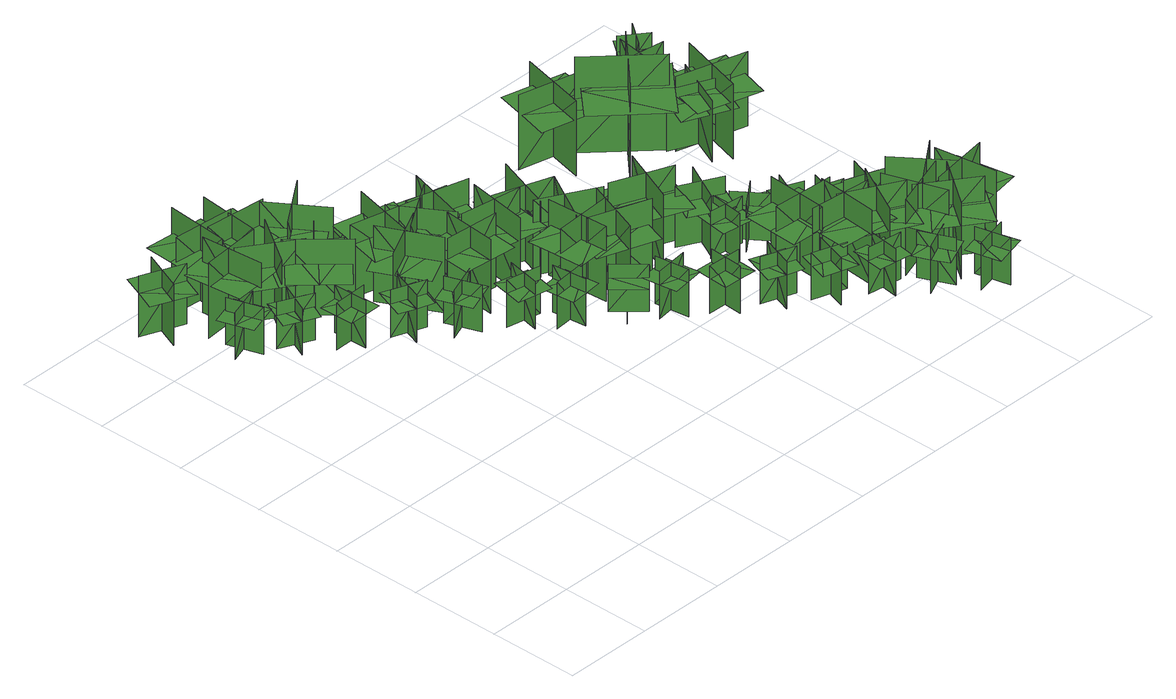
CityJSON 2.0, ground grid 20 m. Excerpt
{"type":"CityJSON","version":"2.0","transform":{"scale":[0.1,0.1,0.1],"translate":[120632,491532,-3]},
"CityObjects":{
"tree1":{"type":"SolitaryVegetationObject","geometry":[{"type":"MultiSurface","lod":"1","boundaries":[[[0,1,2]],[[0,2,3]],[[4,5,6]],[[4,6,7]],[[8,9,10]],[[8,10,11]],[[8,11,12]],[[8,12,13]]]}]},
"tree2":{"type":"SolitaryVegetationObject","geometry":[{"type":"MultiSurface","lod":"1","boundaries":[[[14,15,16]],[[14,16,17]],[[18,19,20]],[[18,20,21]],[[22,23,24]],[[22,24,25]],[[22,25,26]],[[22,26,27]]]}]},
"tree3":{"type":"SolitaryVegetationObject","geometry":[{"type":"MultiSurface","lod":"1","boundaries":[[[28,29,30]],[[28,30,31]],[[32,33,34]],[[32,34,35]],[[36,37,38]],[[36,38,39]],[[36,39,40]],[[36,40,41]]]}]},
"tree4":{"type":"SolitaryVegetationObject","geometry":[{"type":"MultiSurface","lod":"1","boundaries":[[[42,43,44]],[[42,44,45]],[[46,47,48]],[[46,48,49]],[[50,51,52]],[[50,52,53]],[[50,53,54]],[[50,54,55]]]}]},
"tree5":{"type":"SolitaryVegetationObject","geometry":[{"type":"MultiSurface","lod":"1","boundaries":[[[56,57,58]],[[56,58,59]],[[60,61,62]],[[60,62,63]],[[64,65,66]],[[64,66,67]],[[64,67,68]],[[64,68,69]]]}]},
"tree6":{"type":"SolitaryVegetationObject","geometry":[{"type":"MultiSurface","lod":"1","boundaries":[[[70,71,72]],[[70,72,73]],[[74,75,76]],[[74,76,77]],[[78,79,80]],[[78,80,81]],[[78,81,82]],[[78,82,83]]]}]},
"tree7":{"type":"SolitaryVegetationObject","geometry":[{"type":"MultiSurface","lod":"1","boundaries":[[[84,85,86]],[[84,86,87]],[[88,89,90]],[[88,90,91]],[[92,93,94]],[[92,94,95]],[[92,95,96]],[[92,96,97]]]}]},
"tree8":{"type":"SolitaryVegetationObject","geometry":[{"type":"MultiSurface","lod":"1","boundaries":[[[98,99,100]],[[98,100,101]],[[102,103,104]],[[102,104,105]],[[106,107,108]],[[106,108,109]],[[106,109,110]],[[106,110,111]]]}]},
"tree9":{"type":"SolitaryVegetationObject","geometry":[{"type":"MultiSurface","lod":"1","boundaries":[[[112,113,114]],[[112,114,115]],[[116,117,118]],[[116,118,119]],[[120,121,122]],[[120,122,123]],[[120,123,124]],[[120,124,125]]]}]},
"tree10":{"type":"SolitaryVegetationObject","geometry":[{"type":"MultiSurface","lod":"1","boundaries":[[[126,127,128]],[[126,128,129]],[[130,131,132]],[[130,132,133]],[[134,135,136]],[[134,136,137]],[[134,137,138]],[[134,138,139]]]}]},
"tree11":{"type":"SolitaryVegetationObject","geometry":[{"type":"MultiSurface","lod":"1","boundaries":[[[140,141,142]],[[140,142,143]],[[144,145,146]],[[144,146,147]],[[148,149,150]],[[148,150,151]],[[148,151,152]],[[148,152,153]]]}]},
"tree12":{"type":"SolitaryVegetationObject","geometry":[{"type":"MultiSurface","lod":"1","boundaries":[[[154,155,156]],[[154,156,157]],[[158,159,160]],[[158,160,161]],[[162,163,164]],[[162,164,165]],[[162,165,166]],[[162,166,167]]]}]},
"tree13":{"type":"SolitaryVegetationObject","geometry":[{"type":"MultiSurface","lod":"1","boundaries":[[[168,169,170]],[[168,170,171]],[[172,173,174]],[[172,174,175]],[[176,177,178]],[[176,178,179]],[[176,179,180]],[[176,180,181]]]}]},
"tree14":{"type":"SolitaryVegetationObject","geometry":[{"type":"MultiSurface","lod":"1","boundaries":[[[182,183,184]],[[182,184,185]],[[186,187,188]],[[186,188,189]],[[190,191,192]],[[190,192,193]],[[190,193,194]],[[190,194,195]]]}]},
"tree15":{"type":"SolitaryVegetationObject","geometry":[{"type":"MultiSurface","lod":"1","boundaries":[[[196,197,198]],[[196,198,199]],[[200,201,202]],[[200,202,203]],[[204,205,206]],[[204,206,207]],[[204,207,208]],[[204,208,209]]]}]},
"tree16":{"type":"SolitaryVegetationObject","geometry":[{"type":"MultiSurface","lod":"1","boundaries":[[[210,211,212]],[[210,212,213]],[[214,215,216]],[[214,216,217]],[[218,219,220]],[[218,220,221]],[[218,221,222]],[[218,222,223]]]}]},
"tree17":{"type":"SolitaryVegetationObject","geometry":[{"type":"MultiSurface","lod":"1","boundaries":[[[224,225,226]],[[224,226,227]],[[228,229,230]],[[228,230,231]],[[232,233,234]],[[232,234,235]],[[232,235,236]],[[232,236,237]]]}]},
"tree18":{"type":"SolitaryVegetationObject","geometry":[{"type":"MultiSurface","lod":"1","boundaries":[[[238,239,240]],[[238,240,241]],[[242,243,244]],[[242,244,245]],[[246,247,248]],[[246,248,249]],[[246,249,250]],[[246,250,251]]]}]},
"tree19":{"type":"SolitaryVegetationObject","geometry":[{"type":"MultiSurface","lod":"1","boundaries":[[[252,253,254]],[[252,254,255]],[[256,257,258]],[[256,258,259]],[[260,261,262]],[[260,262,263]],[[260,263,264]],[[260,264,265]]]}]},
"tree20":{"type":"SolitaryVegetationObject","geometry":[{"type":"MultiSurface","lod":"1","boundaries":[[[266,267,268]],[[266,268,269]],[[270,271,272]],[[270,272,273]],[[274,275,276]],[[274,276,277]],[[274,277,278]],[[274,278,279]]]}]},
"tree21":{"type":"SolitaryVegetationObject","geometry":[{"type":"MultiSurface","lod":"1","boundaries":[[[280,281,282]],[[280,282,283]],[[284,285,286]],[[284,286,287]],[[288,289,290]],[[288,290,291]],[[288,291,292]],[[288,292,293]]]}]},
"tree22":{"type":"SolitaryVegetationObject","geometry":[{"type":"MultiSurface","lod":"1","boundaries":[[[294,295,296]],[[294,296,297]],[[298,299,300]],[[298,300,301]],[[302,303,304]],[[302,304,305]],[[302,305,306]],[[302,306,307]]]}]},
"tree23":{"type":"SolitaryVegetationObject","geometry":[{"type":"MultiSurface","lod":"1","boundaries":[[[308,309,310]],[[308,310,311]],[[312,313,314]],[[312,314,315]],[[316,317,318]],[[316,318,319]],[[316,319,320]],[[316,320,321]]]}]},
"tree24":{"type":"SolitaryVegetationObject","geometry":[{"type":"MultiSurface","lod":"1","boundaries":[[[322,323,324]],[[322,324,325]],[[326,327,328]],[[326,328,329]],[[330,331,332]],[[330,332,333]],[[330,333,334]],[[330,334,335]]]}]},
"tree25":{"type":"SolitaryVegetationObject","geometry":[{"type":"MultiSurface","lod":"1","boundaries":[[[336,337,338]],[[336,338,339]],[[340,341,342]],[[340,342,343]],[[344,345,346]],[[344,346,347]],[[344,347,348]],[[344,348,349]]]}]},
"tree26":{"type":"SolitaryVegetationObject","geometry":[{"type":"MultiSurface","lod":"1","boundaries":[[[350,351,352]],[[350,352,353]],[[354,355,356]],[[354,356,357]],[[358,359,360]],[[358,360,361]],[[358,361,362]],[[358,362,363]]]}]},
"tree27":{"type":"SolitaryVegetationObject","geometry":[{"type":"MultiSurface","lod":"1","boundaries":[[[364,365,366]],[[364,366,367]],[[368,369,370]],[[368,370,371]],[[372,373,374]],[[372,374,375]],[[372,375,376]],[[372,376,377]]]}]},
"tree28":{"type":"SolitaryVegetationObject","geometry":[{"type":"MultiSurface","lod":"1","boundaries":[[[378,379,380]],[[378,380,381]],[[382,383,384]],[[382,384,385]],[[386,387,388]],[[386,388,389]],[[386,389,390]],[[386,390,391]]]}]},
"tree29":{"type":"SolitaryVegetationObject","geometry":[{"type":"MultiSurface","lod":"1","boundaries":[[[392,393,394]],[[392,394,395]],[[396,397,398]],[[396,398,399]],[[400,401,402]],[[400,402,403]],[[400,403,404]],[[400,404,405]]]}]},
"tree30":{"type":"SolitaryVegetationObject","geometry":[{"type":"MultiSurface","lod":"1","boundaries":[[[406,407,408]],[[406,408,409]],[[410,411,412]],[[410,412,413]],[[414,415,416]],[[414,416,417]],[[414,417,418]],[[414,418,419]]]}]},
"tree31":{"type":"SolitaryVegetationObject","geometry":[{"type":"MultiSurface","lod":"1","boundaries":[[[420,421,422]],[[420,422,423]],[[424,425,426]],[[424,426,427]],[[428,429,430]],[[428,430,431]],[[428,431,432]],[[428,432,433]]]}]},
"tree32":{"type":"SolitaryVegetationObject","geometry":[{"type":"MultiSurface","lod":"1","boundaries":[[[434,435,436]],[[434,436,437]],[[438,439,440]],[[438,440,441]],[[442,443,444]],[[442,444,445]],[[442,445,446]],[[442,446,447]]]}]},
"tree33":{"type":"SolitaryVegetationObject","geometry":[{"type":"MultiSurface","lod":"1","boundaries":[[[448,449,450]],[[448,450,451]],[[452,453,454]],[[452,454,455]],[[456,457,458]],[[456,458,459]],[[456,459,460]],[[456,460,461]]]}]},
"tree34":{"type":"SolitaryVegetationObject","geometry":[{"type":"MultiSurface","lod":"1","boundaries":[[[462,463,464]],[[462,464,465]],[[466,467,468]],[[466,468,469]],[[470,471,472]],[[470,472,473]],[[470,473,474]],[[470,474,475]]]}]},
"tree35":{"type":"SolitaryVegetationObject","geometry":[{"type":"MultiSurface","lod":"1","boundaries":[[[476,477,478]],[[476,478,479]],[[480,481,482]],[[480,482,483]],[[484,485,486]],[[484,486,487]],[[484,487,488]],[[484,488,489]]]}]},
"tree36":{"type":"SolitaryVegetationObject","geometry":[{"type":"MultiSurface","lod":"1","boundaries":[[[490,491,492]],[[490,492,493]],[[494,495,496]],[[494,496,497]],[[498,499,500]],[[498,500,501]],[[498,501,502]],[[498,502,503]]]}]},
"tree37":{"type":"SolitaryVegetationObject","geometry":[{"type":"MultiSurface","lod":"1","boundaries":[[[504,505,506]],[[504,506,507]],[[508,509,510]],[[508,510,511]],[[512,513,514]],[[512,514,515]],[[512,515,516]],[[512,516,517]]]}]},
"tree38":{"type":"SolitaryVegetationObject","geometry":[{"type":"MultiSurface","lod":"1","boundaries":[[[518,519,520]],[[518,520,521]],[[522,523,524]],[[522,524,525]],[[526,527,528]],[[526,528,529]],[[526,529,530]],[[526,530,531]]]}]},
"tree39":{"type":"SolitaryVegetationObject","geometry":[{"type":"MultiSurface","lod":"1","boundaries":[[[532,533,534]],[[532,534,535]],[[536,537,538]],[[536,538,539]],[[540,541,542]],[[540,542,543]],[[540,543,544]],[[540,544,545]]]}]},
"tree40":{"type":"SolitaryVegetationObject","geometry":[{"type":"MultiSurface","lod":"1","boundaries":[[[546,547,548]],[[546,548,549]],[[550,551,552]],[[550,552,553]],[[554,555,556]],[[554,556,557]],[[554,557,558]],[[554,558,559]]]}]},
"tree41":{"type":"SolitaryVegetationObject","geometry":[{"type":"MultiSurface","lod":"1","boundaries":[[[560,561,562]],[[560,562,563]],[[564,565,566]],[[564,566,567]],[[568,569,570]],[[568,570,571]],[[568,571,572]],[[568,572,573]]]}]},
"tree42":{"type":"SolitaryVegetationObject","geometry":[{"type":"MultiSurface","lod":"1","boundaries":[[[574,575,576]],[[574,576,577]],[[578,579,580]],[[578,580,581]],[[582,583,584]],[[582,584,585]],[[582,585,586]],[[582,586,587]]]}]},
"tree43":{"type":"SolitaryVegetationObject","geometry":[{"type":"MultiSurface","lod":"1","boundaries":[[[588,589,590]],[[588,590,591]],[[592,593,594]],[[592,594,595]],[[596,597,598]],[[596,598,599]],[[596,599,600]],[[596,600,601]]]}]},
"tree44":{"type":"SolitaryVegetationObject","geometry":[{"type":"MultiSurface","lod":"1","boundaries":[[[602,603,604]],[[602,604,605]],[[606,607,608]],[[606,608,609]],[[610,611,612]],[[610,612,613]],[[610,613,614]],[[610,614,615]]]}]},
"tree45":{"type":"SolitaryVegetationObject","geometry":[{"type":"MultiSurface","lod":"1","boundaries":[[[616,617,618]],[[616,618,619]],[[620,621,622]],[[620,622,623]],[[624,625,626]],[[624,626,627]],[[624,627,628]],[[624,628,629]]]}]},
"tree46":{"type":"SolitaryVegetationObject","geometry":[{"type":"MultiSurface","lod":"1","boundaries":[[[630,631,632]],[[630,632,633]],[[634,635,636]],[[634,636,637]],[[638,639,640]],[[638,640,641]],[[638,641,642]],[[638,642,643]]]}]},
"tree47":{"type":"SolitaryVegetationObject","geometry":[{"type":"MultiSurface","lod":"1","boundaries":[[[644,645,646]],[[644,646,647]],[[648,649,650]],[[648,650,651]],[[652,653,654]],[[652,654,655]],[[652,655,656]],[[652,656,657]]]}]},
"tree48":{"type":"SolitaryVegetationObject","geometry":[{"type":"MultiSurface","lod":"1","boundaries":[[[658,659,660]],[[658,660,661]],[[662,663,664]],[[662,664,665]],[[666,667,668]],[[666,668,669]],[[666,669,670]],[[666,670,671]]]}]},
"tree49":{"type":"SolitaryVegetationObject","geometry":[{"type":"MultiSurface","lod":"1","boundaries":[[[672,673,674]],[[672,674,675]],[[676,677,678]],[[676,678,679]],[[680,681,682]],[[680,682,683]],[[680,683,684]],[[680,684,685]]]}]},
"tree50":{"type":"SolitaryVegetationObject","geometry":[{"type":"MultiSurface","lod":"1","boundaries":[[[686,687,688]],[[686,688,689]],[[690,691,692]],[[690,692,693]],[[694,695,696]],[[694,696,697]],[[694,697,698]],[[694,698,699]]]}]},
"tree51":{"type":"SolitaryVegetationObject","geometry":[{"type":"MultiSurface","lod":"1","boundaries":[[[700,701,702]],[[700,702,703]],[[704,705,706]],[[704,706,707]],[[708,709,710]],[[708,710,711]],[[708,711,712]],[[708,712,713]]]}]},
"tree52":{"type":"SolitaryVegetationObject","geometry":[{"type":"MultiSurface","lod":"1","boundaries":[[[714,715,716]],[[714,716,717]],[[718,719,720]],[[718,720,721]],[[722,723,724]],[[722,724,725]],[[722,725,726]],[[722,726,727]]]}]},
"tree53":{"type":"SolitaryVegetationObject","geometry":[{"type":"MultiSurface","lod":"1","boundaries":[[[728,729,730]],[[728,730,731]],[[732,733,734]],[[732,734,735]],[[736,737,738]],[[736,738,739]],[[736,739,740]],[[736,740,741]]]}]},
"tree54":{"type":"SolitaryVegetationObject","geometry":[{"type":"MultiSurface","lod":"1","boundaries":[[[742,743,744]],[[742,744,745]],[[746,747,748]],[[746,748,749]],[[750,751,752]],[[750,752,753]],[[750,754,755]],[[750,755,751]]]}]},
"tree55":{"type":"SolitaryVegetationObject","geometry":[{"type":"MultiSurface","lod":"1","boundaries":[[[756,757,758]],[[756,758,759]],[[760,761,762]],[[760,762,763]],[[764,765,766]],[[764,766,767]],[[764,767,768]],[[764,768,769]]]}]},
"tree56":{"type":"SolitaryVegetationObject","geometry":[{"type":"MultiSurface","lod":"1","boundaries":[[[770,771,772]],[[770,772,773]],[[774,775,776]],[[774,776,777]],[[778,779,780]],[[778,780,781]],[[778,782,783]],[[778,783,779]]]}]}
},
"vertices":[
[81,1134,43],[43,1042,43],[43,1042,182],[81,1134,182],[19,1109,43],[111,1071,43],[111,1071,182],[19,1109,182],[19,1109,143],[0,1063,143],[92,1025,143],[111,1071,143],[130,1117,143],[38,1155,143],
[101,962,54],[125,888,54],[125,888,161],[101,962,161],[77,916,54],[151,940,54],[151,940,161],[77,916,161],[77,916,131],[89,879,131],[163,903,131],[151,940,131],[139,977,131],[65,953,131],
[155,883,53],[226,850,53],[226,850,160],[155,883,160],[173,834,53],[205,904,53],[205,904,160],[173,834,160],[173,834,130],[208,818,130],[241,888,130],[205,904,130],[170,921,130],[138,850,130],
[173,939,41],[161,1077,41],[161,1077,214],[173,939,214],[244,1023,41],[106,1011,41],[106,1011,214],[244,1023,214],[182,948,158],[245,955,158],[231,1092,158],[168,1086,158],[104,1079,158],[118,942,158],
[272,764,52],[270,841,52],[270,841,160],[272,764,160],[307,801,52],[230,799,52],[230,799,160],[307,801,160],[307,801,130],[306,840,130],[229,838,130],[230,799,130],[231,761,130],[308,762,130],
[283,1032,40],[206,917,40],[206,917,213],[283,1032,213],[175,1010,40],[290,933,40],[290,933,213],[175,1010,213],[270,1030,157],[216,1064,157],[141,948,157],[195,914,157],[249,879,157],[324,995,157],
[265,1102,40],[128,1114,40],[128,1114,212],[265,1102,212],[194,1186,40],[183,1048,40],[183,1048,212],[194,1186,212],[258,1113,156],[262,1176,156],[124,1186,156],[120,1122,156],[115,1058,156],[253,1049,156],
[240,865,41],[341,960,41],[341,960,214],[240,865,214],[350,862,41],[255,963,41],[255,963,214],[350,862,214],[253,864,158],[297,818,158],[397,914,158],[352,960,158],[308,1006,158],[208,910,158],
[328,752,53],[400,725,53],[400,725,161],[328,752,161],[349,705,53],[375,778,53],[375,778,161],[349,705,161],[349,705,130],[386,692,130],[412,765,130],[375,778,130],[339,791,130],[313,718,130],
[335,1085,35],[197,1098,35],[197,1098,208],[335,1085,208],[265,1170,35],[251,1032,35],[251,1032,208],[265,1170,208],[327,1096,152],[332,1159,152],[194,1170,152],[189,1106,152],[184,1043,152],[322,1032,152],
[430,711,53],[457,638,53],[457,638,161],[430,711,161],[408,664,53],[481,691,53],[481,691,161],[408,664,161],[408,664,130],[422,628,130],[494,655,130],[481,691,130],[467,727,130],[395,700,130],
[357,939,41],[405,1000,41],[405,1000,148],[357,939,148],[409,945,41],[348,992,41],[348,992,148],[409,945,148],[409,945,118],[433,975,118],[372,1023,118],[348,992,118],[324,962,118],[385,914,118],
[362,777,42],[486,839,42],[486,839,215],[362,777,215],[467,742,42],[405,866,42],[405,866,215],[467,742,215],[374,772,159],[404,716,159],[527,779,159],[497,836,159],[468,893,159],[345,829,159],
[406,971,33],[327,1085,33],[327,1085,206],[406,971,206],[425,1080,33],[312,1000,33],[312,1000,206],[425,1080,206],[409,984,150],[461,1022,150],[380,1133,150],[328,1096,150],[276,1058,150],[358,946,150],
[429,1021,36],[407,947,36],[407,947,143],[429,1021,143],[383,997,36],[458,975,36],[458,975,143],[383,997,143],[383,997,113],[372,959,113],[447,938,113],[458,975,113],[468,1012,113],[394,1034,113],
[534,867,41],[381,904,41],[381,904,211],[534,867,211],[475,963,41],[438,810,41],[438,810,211],[475,963,211],[473,957,164],[406,973,164],[372,832,164],[439,816,164],[506,800,164],[540,940,164],
[535,574,51],[550,650,51],[550,650,159],[535,574,159],[578,602,51],[502,617,51],[502,617,159],[578,602,159],[578,602,129],[585,640,129],[509,655,129],[502,617,129],[495,579,129],[571,564,129],
[473,741,41],[595,731,41],[595,731,210],[473,741,210],[525,679,41],[536,800,41],[536,800,210],[525,679,210],[525,679,163],[586,674,163],[596,795,163],[536,800,163],[475,805,163],[465,684,163],
[605,510,52],[597,587,52],[597,587,159],[605,510,159],[638,550,52],[561,542,52],[561,542,159],[638,550,159],[638,550,129],[634,589,129],[557,581,129],[561,542,129],[565,504,129],[642,512,129],
[547,784,40],[473,900,40],[473,900,212],[547,784,212],[571,891,40],[454,817,40],[454,817,212],[571,891,212],[551,796,156],[604,831,156],[528,947,156],[475,912,156],[421,877,156],[497,761,156],
[717,508,54],[660,455,54],[660,455,162],[717,508,162],[666,510,54],[718,453,54],[718,453,162],[666,510,162],[666,510,131],[637,484,131],[690,427,131],[718,453,131],[747,479,131],[694,536,131],
[552,795,33],[589,928,33],[589,928,206],[552,795,206],[648,849,33],[514,886,33],[514,886,206],[648,849,206],[563,801,150],[625,784,150],[661,918,150],[599,934,150],[537,951,150],[502,817,150],
[544,770,43],[681,749,43],[681,749,216],[544,770,216],[609,681,43],[630,818,43],[630,818,216],[609,681,216],[551,759,160],[543,695,160],[680,677,160],[688,741,160],[696,804,160],[559,822,160],
[772,609,44],[634,601,44],[634,601,216],[772,609,216],[689,682,44],[698,544,44],[698,544,216],[689,682,216],[762,618,160],[758,682,160],[620,671,160],[625,608,160],[629,544,160],[767,555,160],
[745,463,54],[756,387,54],[756,387,162],[745,463,162],[714,422,54],[790,433,54],[790,433,162],[714,422,162],[714,422,132],[719,384,132],[796,395,132],[790,433,132],[785,472,132],[708,461,132],
[728,829,34],[683,698,34],[683,698,207],[728,829,207],[629,781,34],[760,736,34],[760,736,207],[629,781,207],[716,824,151],[655,844,151],[612,713,151],[673,693,151],[734,673,151],[777,804,151],
[823,542,43],[693,589,43],[693,589,216],[823,542,216],[776,641,43],[729,511,43],[729,511,216],[776,641,216],[818,554,160],[839,614,160],[708,659,160],[687,599,160],[666,539,160],[797,493,160],
[688,609,39],[755,730,39],[755,730,212],[688,609,212],[794,640,39],[673,707,39],[673,707,212],[794,640,212],[701,612,156],[757,582,156],[822,704,156],[766,734,156],[709,764,156],[644,642,156],
[868,363,54],[791,366,54],[791,366,162],[868,363,162],[834,401,54],[830,324,54],[830,324,162],[834,401,162],[834,401,132],[795,403,132],[791,325,132],[830,324,132],[869,322,132],[873,399,132],
[875,315,56],[948,289,56],[948,289,164],[875,315,164],[897,268,56],[922,341,56],[922,341,164],[897,268,164],[897,268,134],[934,256,134],[959,329,134],[922,341,134],[886,354,134],[861,281,134],
[832,636,37],[851,688,37],[851,688,114],[832,636,114],[866,651,37],[814,670,37],[814,670,114],[866,651,114],[866,651,93],[875,677,93],[823,696,93],[814,670,93],[804,644,93],[856,625,93],
[1024,231,55],[951,255,55],[951,255,162],[1024,231,162],[1001,277,55],[978,203,55],[978,203,162],[1001,277,162],[1001,277,132],[964,289,132],[941,215,132],[978,203,132],[1015,192,132],[1038,266,132],
[814,647,34],[942,594,34],[942,594,207],[814,647,207],[856,545,34],[909,673,34],[909,673,207],[856,545,207],[818,635,151],[795,575,151],[923,524,151],[947,584,151],[970,643,151],[842,694,151],
[976,529,43],[966,452,43],[966,452,151],[976,529,151],[935,497,43],[1012,488,43],[1012,488,151],[935,497,151],[935,497,120],[930,459,120],[1007,449,120],[1012,488,120],[1016,526,120],[940,536,120],
[1040,191,53],[1117,181,53],[1117,181,160],[1040,191,160],[1071,150,53],[1081,227,53],[1081,227,160],[1071,150,160],[1071,150,130],[1109,145,130],[1120,222,130],[1081,227,130],[1043,232,130],[1033,155,130],
[1101,347,42],[963,355,42],[963,355,215],[1101,347,215],[1028,429,42],[1020,291,42],[1020,291,215],[1028,429,215],[1093,357,159],[1096,421,159],[958,427,159],[955,363,159],[952,299,159],[1091,294,159],
[1014,533,35],[925,578,35],[925,578,174],[1014,533,174],[994,597,35],[949,508,35],[949,508,174],[994,597,174],[994,597,135],[950,619,135],[905,530,135],[949,508,135],[994,485,135],[1038,574,135],
[1004,300,44],[1142,288,44],[1142,288,216],[1004,300,216],[1075,216,44],[1087,354,44],[1087,354,216],[1075,216,216],[1012,289,160],[1008,225,160],[1146,216,160],[1150,280,160],[1154,344,160],[1016,353,160],
[1064,515,37],[1002,468,37],[1002,468,145],[1064,515,145],[1013,522,37],[1060,460,37],[1060,460,145],[1013,522,145],[1013,522,115],[982,499,115],[1029,437,115],[1060,460,115],[1091,483,115],[1045,546,115],
[1175,92,52],[1142,163,52],[1142,163,159],[1175,92,159],[1193,141,52],[1122,108,52],[1122,108,159],[1193,141,159],[1193,141,129],[1177,176,129],[1106,143,129],[1122,108,129],[1139,73,129],[1209,105,129],
[1070,300,42],[1192,235,42],[1192,235,215],[1070,300,215],[1102,195,42],[1167,317,42],[1167,317,215],[1102,195,215],[1073,288,159],[1044,231,159],[1167,168,159],[1196,225,159],[1225,282,159],[1102,345,159],
[1134,442,36],[1064,473,36],[1064,473,144],[1134,442,144],[1116,490,36],[1084,419,36],[1084,419,144],[1116,490,144],[1116,490,114],[1081,506,114],[1049,435,114],[1084,419,114],[1120,403,114],[1151,474,114],
[1270,66,51],[1195,47,51],[1195,47,159],[1270,66,159],[1226,93,51],[1245,18,51],[1245,18,159],[1226,93,159],[1226,93,129],[1188,83,129],[1208,8,129],[1245,18,129],[1283,28,129],[1263,102,129],
[1159,313,43],[1146,390,43],[1146,390,151],[1159,313,151],[1189,355,43],[1112,342,43],[1112,342,151],[1189,355,151],[1189,355,121],[1183,393,121],[1106,381,121],[1112,342,121],[1119,304,121],[1195,317,121],
[1275,238,42],[1144,193,42],[1144,193,215],[1275,238,215],[1176,286,42],[1222,155,42],[1222,155,215],[1176,286,215],[1264,245,159],[1242,305,159],[1112,257,159],[1134,197,159],[1156,137,159],[1286,185,159],
[1161,439,38],[1136,366,38],[1136,366,146],[1161,439,146],[1114,417,38],[1188,392,38],[1188,392,146],[1114,417,146],[1114,417,115],[1102,380,115],[1175,355,115],[1188,392,115],[1200,428,115],[1127,453,115],
[1021,1039,21],[985,886,21],[985,886,192],[1021,1039,192],[926,979,21],[1079,943,21],[1079,943,192],[926,979,192],[932,977,144],[916,910,144],[1057,877,144],[1073,944,144],[1089,1011,144],[948,1044,144],
[1188,217,42],[1301,136,42],[1301,136,215],[1188,217,215],[1206,109,42],[1287,221,42],[1287,221,215],[1206,109,215],[1190,205,159],[1153,152,159],[1267,73,159],[1303,125,159],[1340,178,159],[1226,257,159],
[1210,385,40],[1177,291,40],[1177,291,178],[1210,385,178],[1150,356,40],[1244,323,40],[1244,323,178],[1150,356,178],[1150,356,139],[1133,309,139],[1227,276,139],[1244,323,139],[1260,370,139],[1166,403,139],
[1226,321,38],[1309,210,38],[1309,210,211],[1226,321,211],[1210,212,38],[1321,295,38],[1321,295,211],[1210,212,211],[1223,308,155],[1173,269,155],[1257,160,155],[1308,199,155],[1358,238,155],[1274,347,155],
[1040,941,19],[1167,818,19],[1167,818,239],[1040,941,239],[1042,801,19],[1165,927,19],[1165,927,239],[1042,801,239],[1040,924,168],[984,865,168],[1112,744,168],[1168,804,168],[1224,863,168],[1095,983,168],
[1242,199,40],[1378,221,40],[1378,221,212],[1242,199,212],[1331,135,40],[1309,271,40],[1309,271,212],[1331,135,212],[1252,191,156],[1263,128,156],[1399,152,156],[1388,215,156],[1377,278,156],[1241,254,156],
[1190,729,22],[1243,847,22],[1243,847,162],[1190,729,162],[1276,763,22],[1158,816,22],[1158,816,162],[1276,763,162],[1271,765,123],[1294,817,123],[1186,865,123],[1163,813,123],[1140,762,123],[1248,714,123],
[1125,933,4],[1254,914,4],[1254,914,177],[1125,932,177],[1187,851,4],[1206,979,4],[1206,979,177],[1187,851,177],[1136,931,132],[1254,914,132],[1261,965,132],[1144,982,132],[1129,880,132],[1247,863,132],
[1274,865,16],[1231,714,16],[1231,714,187],[1274,865,187],[1176,809,16],[1328,766,16],[1328,766,187],[1176,809,187],[1182,808,140],[1163,741,140],[1303,702,140],[1321,768,140],[1340,834,140],[1201,874,140],
[1326,1059,2],[1286,1006,2],[1286,1006,113],[1326,1059,113],[1276,1052,2],[1329,1012,2],[1329,1012,113],[1276,1052,113],[1276,1052,77],[1329,1012,77],[1350,1041,77],[1297,1081,77],[1254,1023,77],[1307,983,77]
]}
